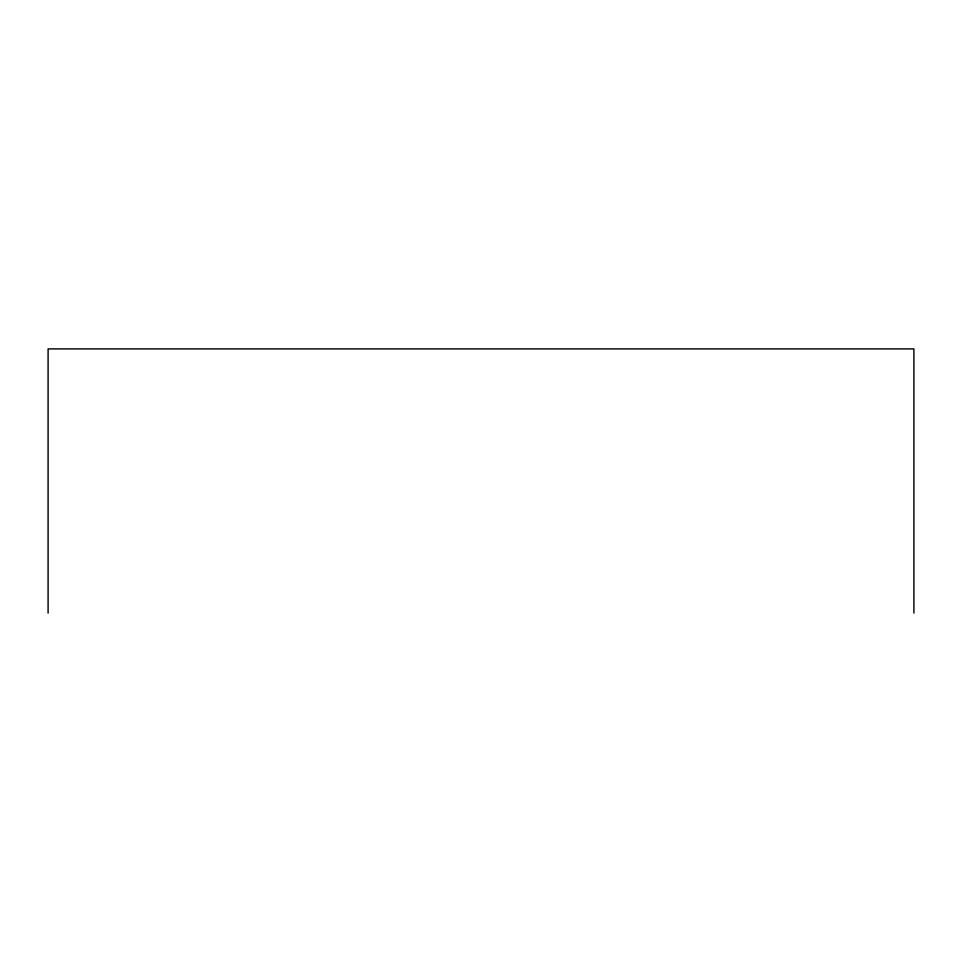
<?xml version="1.0" encoding="UTF-8"?>
<svg xmlns="http://www.w3.org/2000/svg" width="962" height="962" viewBox="0 0 962 962"><rect width="100%" height="100%" fill="white"/><g stroke="black" fill="none" stroke-linecap="round" stroke-linejoin="round"><path stroke-width="1.44" d="M913.9 613.107L913.9 348.893L48.1 348.893L48.1 613.107"/></g></svg>
